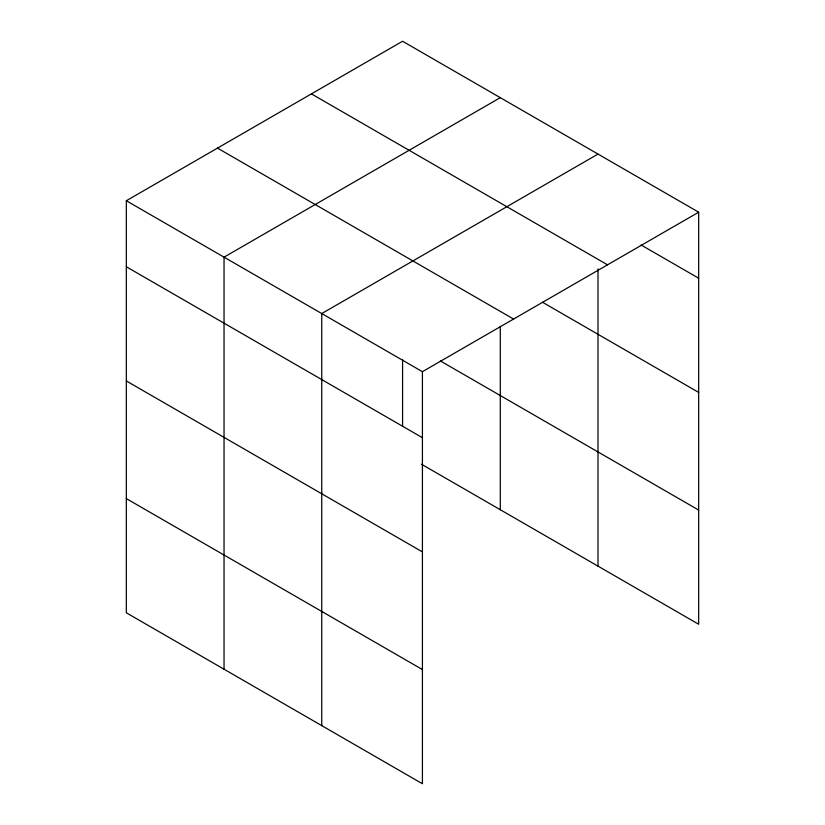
<?xml version="1.0" encoding="UTF-8"?>
<svg xmlns="http://www.w3.org/2000/svg" width="825" height="825" viewBox="0 0 825 825"><rect width="100%" height="100%" fill="white"/><g stroke="black" fill="none" stroke-linecap="round" stroke-linejoin="round"><path stroke-width="1.24" d="M422.421 551.904L422.421 371.683L126.328 200.743L126.328 612.8L422.421 783.75L422.421 551.904L126.328 380.954M598.001 268.847L598.001 566.136M421.451 464.207L698.672 624.257L698.672 212.2L402.579 41.25L126.328 200.743M500.29 97.659L224.039 257.153L224.039 669.219M598.001 154.079L321.75 313.562L321.75 725.629M422.421 371.683L698.672 212.2M641.138 245.004L698.672 278.221M311.417 93.885L607.509 264.825M542.479 302.239L698.672 392.411M217.491 148.108L513.583 319.058M440.333 360.917L698.672 510.067M126.328 266.764L422.421 437.704M126.328 498.609L422.421 669.56M500.29 326.473L500.29 509.726M402.579 359.648L402.579 426.37"/></g></svg>
